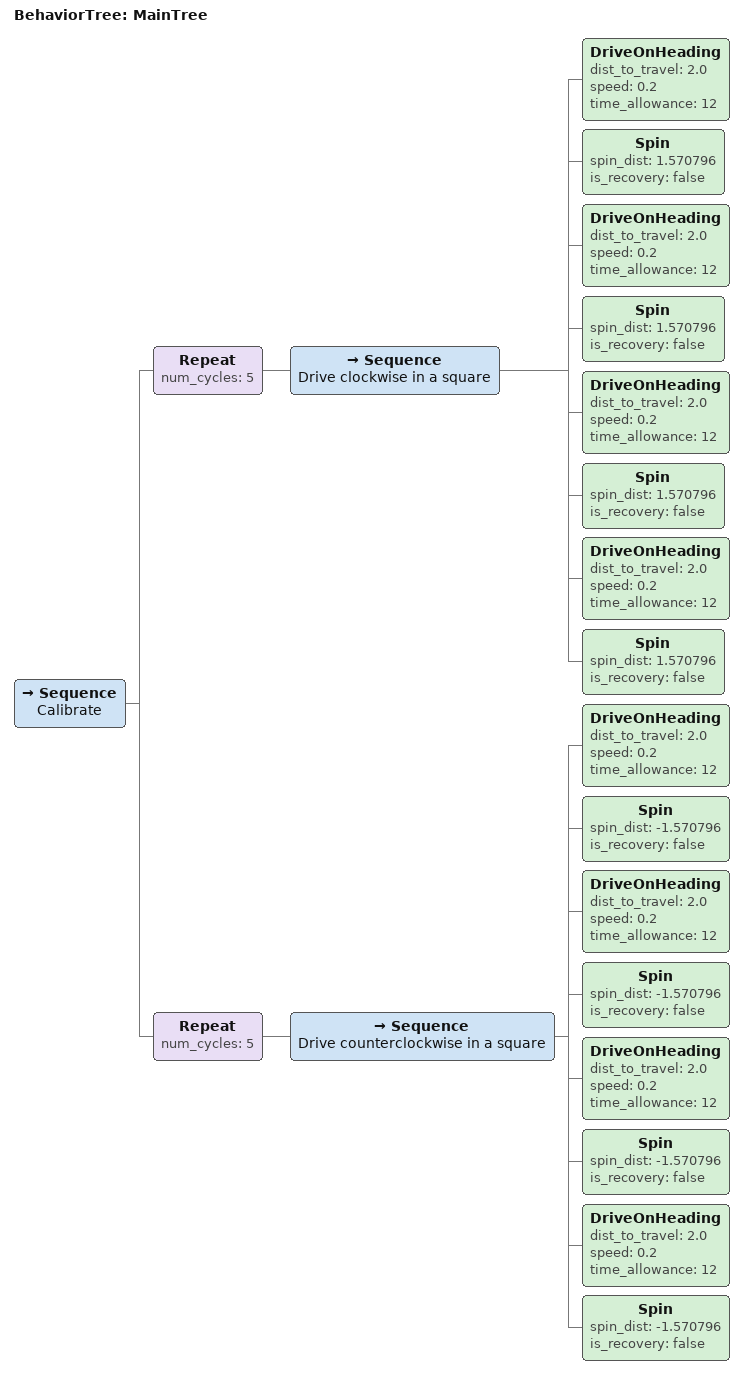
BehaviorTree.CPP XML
<root main_tree_to_execute="MainTree">
  <BehaviorTree ID="MainTree">
   <Sequence name="Calibrate">
    <Repeat num_cycles="5">
      <Sequence name="Drive clockwise in a square">
        <DriveOnHeading dist_to_travel="2.0" speed="0.2" time_allowance="12"/>
        <Spin spin_dist="1.570796" is_recovery="false"/>
        <DriveOnHeading dist_to_travel="2.0" speed="0.2" time_allowance="12"/>
        <Spin spin_dist="1.570796" is_recovery="false"/>
        <DriveOnHeading dist_to_travel="2.0" speed="0.2" time_allowance="12"/>
        <Spin spin_dist="1.570796" is_recovery="false"/>
        <DriveOnHeading dist_to_travel="2.0" speed="0.2" time_allowance="12"/>
        <Spin spin_dist="1.570796" is_recovery="false"/>
      </Sequence>
    </Repeat>
    <Repeat num_cycles="5">
      <Sequence name="Drive counterclockwise in a square">
        <DriveOnHeading dist_to_travel="2.0" speed="0.2" time_allowance="12"/>
        <Spin spin_dist="-1.570796" is_recovery="false"/>
        <DriveOnHeading dist_to_travel="2.0" speed="0.2" time_allowance="12"/>
        <Spin spin_dist="-1.570796" is_recovery="false"/>
        <DriveOnHeading dist_to_travel="2.0" speed="0.2" time_allowance="12"/>
        <Spin spin_dist="-1.570796" is_recovery="false"/>
        <DriveOnHeading dist_to_travel="2.0" speed="0.2" time_allowance="12"/>
        <Spin spin_dist="-1.570796" is_recovery="false"/>
      </Sequence>
    </Repeat>
   </Sequence>
  </BehaviorTree>
</root>
